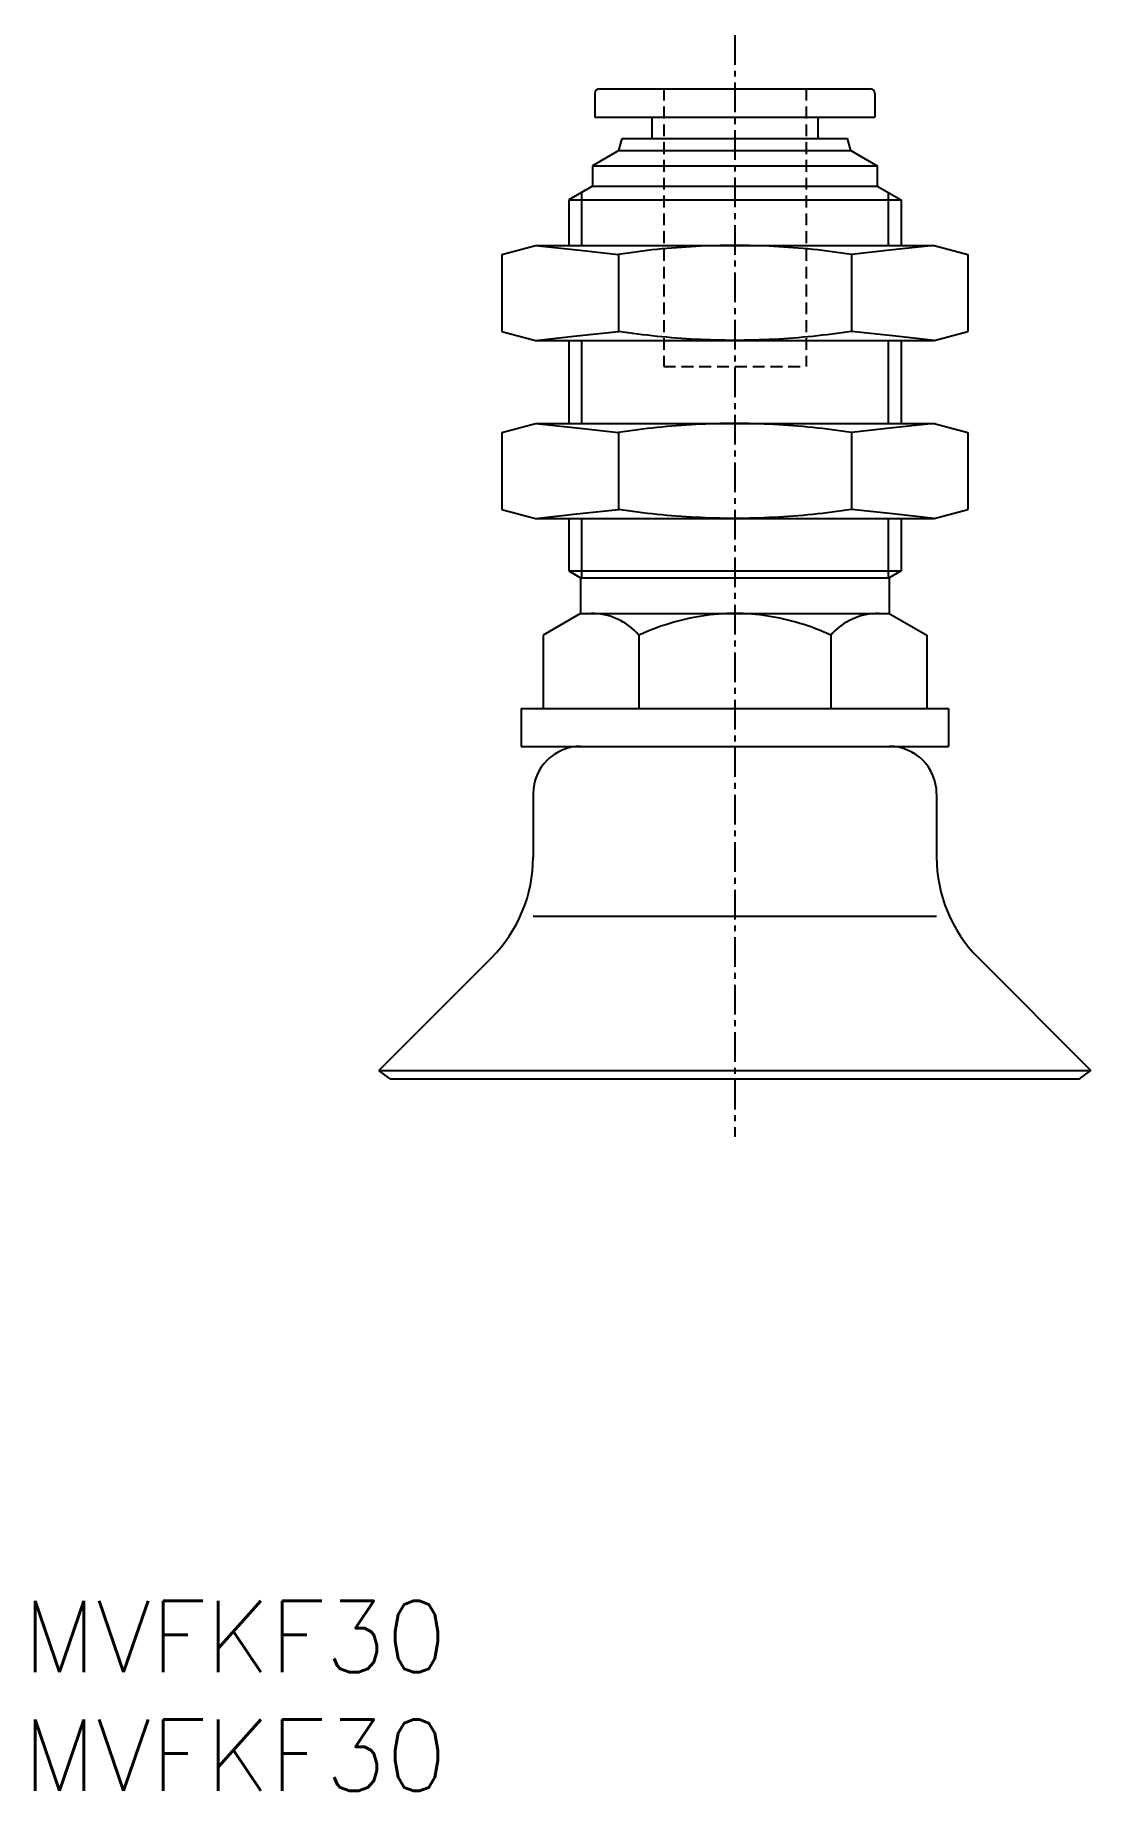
# Model space of a CAD drawing. Extents: x 0.5 to 45, y 0 to 74.
import ezdxf

# ---------------------------------------------------------------- set-up
doc = ezdxf.new("R2010")
doc.units = 0
doc.linetypes.add('CENTER', pattern=[2, 1.25, -0.25, 0.25, -0.25])
doc.linetypes.add('DASHED', pattern=[0.75, 0.5, -0.25])
doc.layers.get('0').update_dxf_attribs({"linetype": 'CONTINUOUS'})
doc.layers.add('CENTER', color=1, linetype='CENTER')
doc.styles.get("Standard").update_dxf_attribs({"font": 'txt.shx'})

# ---------------------------------------------------------------- blocks, each defined once
blk = doc.blocks.new('*U24')
at = {"color": 7, "linetype": 'CONTINUOUS'}
blk.add_text('MVFKF30', height=3, dxfattribs=at).set_placement((0, 0))
blk = doc.blocks.new('*U25')
at = {"color": 7, "linetype": 'CONTINUOUS'}
blk.add_text('MVFKF30', height=3, dxfattribs=at).set_placement((0, 5))

msp = doc.modelspace()

# ---------------------------------------------------------------- linework, layer by layer
at = {"color": 7, "linetype": 'CONTINUOUS'}
for p, q in [((24.100006, 71.5), (24.100006, 70.5)), ((24.300006, 71.7), (35.699994, 71.7)), ((35.899994, 71.5), (35.899994, 70.5)), ((24.100006, 70.5), (35.899994, 70.5)), ((26.5, 70.5), (26.5, 69.60001)), ((33.5, 70.5), (33.5, 69.60001)), ((25.11601, 69.10001), (25.249985, 69.60001)), ((25.25, 69.60001), (34.75, 69.60001)), ((34.883969, 69.09999), (34.749994, 69.6)), ((25.11605, 69.09999), (24.000019, 68.45565)), ((25.116028, 69.10001), (34.883972, 69.10001)), ((34.883987, 69.1), (36.000005, 68.45567)), ((24, 68.45566), (24, 67.60001)), ((24, 68.45566), (36, 68.45566)), ((36, 68.45566), (36, 67.60001)), ((24, 67.60001), (23.000002, 67.02266)), ((23.541504, 67.33528), (23.541504, 65.10001)), ((24, 67.60001), (36, 67.60001)), ((36, 67.60001), (37.00002, 67.02264)), ((36.458496, 67.33528), (36.458496, 65.10001)), ((23, 67.02264), (23, 65.10001)), ((23, 67.02264), (37, 67.02264)), ((37, 67.02264), (37, 65.10001)), ((20.185036, 64.72086), (21.600006, 65.10001)), ((21.600006, 65.10001), (38.399994, 65.10001)), ((38.399983, 65.10001), (39.814943, 64.72087)), ((20.185059, 64.72087), (20.185059, 61.47914)), ((25.092529, 64.72087), (25.092529, 61.47914)), ((34.907471, 64.72087), (34.907471, 61.47914)), ((39.814941, 64.72087), (39.814941, 61.47914)), ((20.185041, 61.47914), (21.600006, 61.10001)), ((38.400006, 61.10001), (39.814937, 61.47914)), ((21.600006, 61.10001), (38.399994, 61.10001)), ((23, 61.10001), (23, 57.60001)), ((23.541504, 61.10001), (23.541504, 57.60001)), ((36.458496, 61.10001), (36.458496, 57.60001)), ((37, 61.10001), (37, 57.60001)), ((20.185046, 57.22087), (21.599991, 57.6)), ((20.185059, 57.22087), (20.185059, 53.97914)), ((21.600006, 57.60001), (38.399994, 57.60001)), ((25.092529, 57.22087), (25.092529, 53.97914)), ((34.907471, 57.22087), (34.907471, 53.97914)), ((38.399986, 57.60001), (39.814946, 57.22087)), ((39.814941, 57.22087), (39.814941, 53.97914)), ((20.185042, 53.97914), (21.600002, 53.6)), ((21.600006, 53.60001), (38.399994, 53.60001)), ((23, 53.60001), (23, 51.38867)), ((23.541504, 53.60001), (23.541504, 51.10001)), ((36.458496, 53.60001), (36.458496, 51.10001)), ((37, 53.60001), (37, 51.38867)), ((38.400006, 53.6), (39.814937, 53.97913)), ((23, 51.38867), (37, 51.38867)), ((23.000019, 51.38868), (23.500029, 51.1)), ((23.5, 51.10001), (23.5, 49.60001)), ((23.5, 51.10001), (36.5, 51.10001)), ((36.5, 51.10001), (36.5, 49.60001)), ((37.00001, 51.38868), (36.500013, 51.10001)), ((23.5, 49.60001), (21.917115, 48.68612)), ((23.5, 49.60001), (36.5, 49.60001)), ((36.500029, 49.59999), (38.082914, 48.68612)), ((21.917084, 48.68611), (21.917084, 45.60001)), ((25.958557, 48.68611), (25.958557, 45.60001)), ((34.041443, 48.68611), (34.041443, 45.60001)), ((38.082916, 48.68611), (38.082916, 45.60001)), ((21, 45.60001), (39, 45.60001)), ((21, 45.60001), (21, 44)), ((39, 45.60001), (39, 44)), ((21, 44), (39, 44)), ((21.5, 42), (21.5, 39.335281)), ((38.5, 42), (38.5, 39.335281)), ((21.5, 36.849998), (38.5, 36.849998)), ((19.742643, 35.092642), (15, 30.349998)), ((40.257356, 35.092637), (45, 30.349998)), ((15.481735, 30), (15, 30.349998)), ((15, 30.349998), (45, 30.349998)), ((44.518267, 30), (45, 30.349998)), ((15.481735, 30), (44.518265, 30))]:
    msp.add_line(p, q, dxfattribs=at)
at = {"color": 3, "linetype": 'DASHED'}
for p, q in [((27, 71.7), (27, 60)), ((33, 71.7), (33, 60)), ((27, 60), (33, 60))]:
    msp.add_line(p, q, dxfattribs=at)
at = {"color": 7, "linetype": 'CONTINUOUS'}
for points in [[(21.600006, 65.10001), (23.346268, 64.91044), (25.092529, 64.72087)], [(38.399994, 65.10001), (36.653732, 64.91044), (34.907471, 64.72087)], [(21.600006, 61.10001), (23.346268, 61.28957), (25.092529, 61.47914)], [(38.399994, 61.10001), (36.653732, 61.28957), (34.907471, 61.47914)], [(21.600006, 57.60001), (23.346268, 57.41044), (25.092529, 57.22087)], [(38.399994, 57.60001), (36.653732, 57.41044), (34.907471, 57.22087)], [(21.600006, 53.60001), (23.346268, 53.78957), (25.092529, 53.97914)], [(38.399994, 53.60001), (36.653732, 53.78957), (34.907471, 53.97914)]]:
    msp.add_lwpolyline(points, dxfattribs=at)
for points in [[(34.907471, 64.72087, 0.025378871), (31.64263, 65.05736, 0.025955738), (28.357791, 65.05739, 0.025382137), (25.092529, 64.72087)], [(34.907471, 61.47914, -0.025378871), (31.64263, 61.14265, -0.025955738), (28.357791, 61.14263, -0.025382137), (25.092529, 61.47914)], [(34.907471, 57.22087, 0.025378871), (31.64263, 57.55736, 0.025955738), (28.357791, 57.55739, 0.025382137), (25.092529, 57.22087)], [(34.907471, 53.97914, -0.025378871), (31.64263, 53.64265, -0.025955738), (28.357791, 53.64263, -0.025382137), (25.092529, 53.97914)], [(34.041443, 48.68611, 0.067070613), (31.384949, 49.4898, 0.079618247), (28.613428, 49.48955, 0.067027374), (25.958557, 48.68611)]]:
    msp.add_lwpolyline(points, format="xyb", dxfattribs=at)
for centre, radius, start, end in [((24.300006, 71.5), 0.2, 90, 180), ((35.699994, 71.5), 0.2, 0, 90), ((23.937836, 46.90901), 2.690985, 41.32951, 90), ((36.062164, 46.90901), 2.690985, 90, 138.67049), ((23.5, 42), 2, 90, 180), ((36.5, 42), 2, 0, 90), ((15.5, 39.335281), 6, 315, 0), ((44.5, 39.335281), 6, 179.99999, 224.99999)]:
    msp.add_arc(centre, radius, start, end, dxfattribs=at)
msp.add_point((44.518267, 30), dxfattribs=at)
at = {"layer": 'CENTER', "color": 1, "linetype": 'CENTER'}
msp.add_line((30, 73.95921), (30, 27.551811), dxfattribs=at)

# ---------------------------------------------------------------- block references
at = {"color": 7, "linetype": 'CONTINUOUS'}
for name in ['*U25', '*U24']:
    msp.add_blockref(name, (0, 0), dxfattribs=at)

doc.saveas('drawing.dxf')
